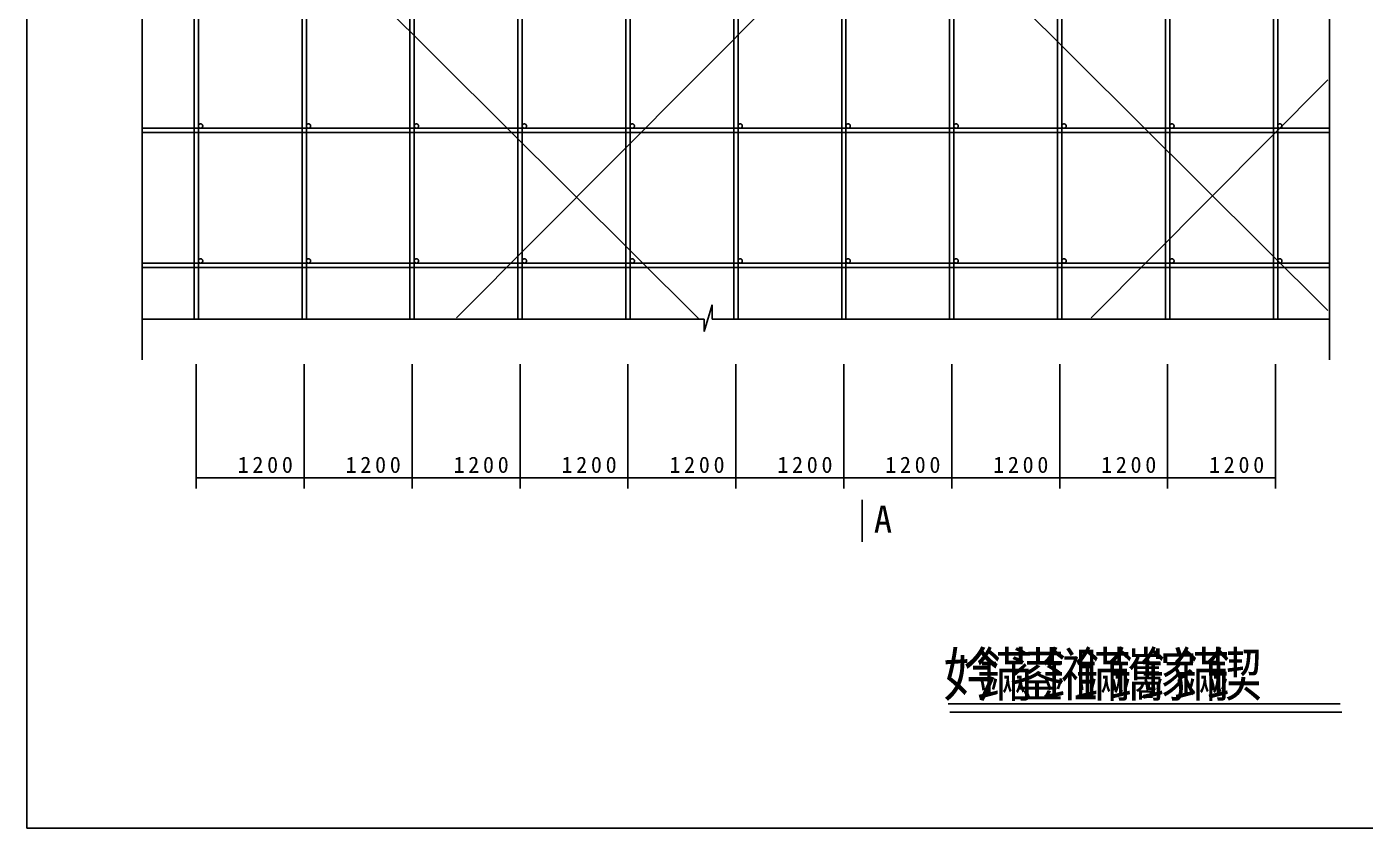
# Model space of a CAD drawing. Header units: metres. Extents: x 0 to 420, y 0 to 297.
# Drawn here: x 0 to 248, y 0 to 148.5 of the extents above; entities that cross this region are included whole.
import ezdxf

# ---------------------------------------------------------------- set-up
doc = ezdxf.new("R2010")
doc.units = ezdxf.units.M
doc.layers.add(' ', color=7, linetype='Continuous')

msp = doc.modelspace()

# ---------------------------------------------------------------- linework, layer by layer
at = {"layer": ' '}
for p, q in [((31.01, 212.64), (31.01, 94.31)), ((31.81, 212.64), (31.81, 94.31)), ((51.01, 212.64), (51.01, 94.31)), ((51.81, 212.64), (51.81, 94.31)), ((71.01, 212.64), (71.01, 94.31)), ((71.81, 212.64), (71.81, 94.31)), ((197.48, 212.93), (79.66, 94.59)), ((91.01, 212.64), (91.01, 94.31)), ((91.81, 212.64), (91.81, 94.31)), ((111.01, 212.64), (111.01, 94.31)), ((111.81, 212.64), (111.81, 94.31)), ((124.15, 212.36), (241.12, 95.9)), ((131.01, 212.64), (131.01, 94.31)), ((131.81, 212.64), (131.81, 94.31)), ((151.01, 212.64), (151.01, 94.31)), ((151.81, 212.64), (151.81, 94.31)), ((171.01, 212.64), (171.01, 94.31)), ((171.81, 212.64), (171.81, 94.31)), ((191.01, 212.64), (191.01, 94.31)), ((191.81, 212.64), (191.81, 94.31)), ((211.01, 212.64), (211.01, 94.31)), ((211.81, 212.64), (211.81, 94.31)), ((231.01, 212.64), (231.01, 94.31)), ((231.81, 212.64), (231.81, 94.31)), ((21.41, 195.51), (21.41, 86.8)), ((23.26, 195.22), (124.61, 94.31)), ((241.41, 195.51), (241.41, 86.8)), ((241.12, 138.65), (197.26, 94.59)), ((21.41, 129.71), (241.41, 129.71)), ((21.41, 128.91), (241.41, 128.91)), ((21.41, 104.71), (241.41, 104.71)), ((21.41, 103.91), (241.41, 103.91)), ((127.04, 97), (125.53, 92.01)), ((127.04, 94.31), (127.04, 97)), ((21.41, 94.31), (125.53, 94.31)), ((125.53, 92.01), (126.23, 94.31)), ((125.53, 92.01), (125.53, 94.31)), ((127.04, 94.31), (241.41, 94.31)), ((31.41, 85.98), (31.41, 62.94)), ((31.41, 85.87), (31.41, 62.94)), ((31.41, 85.87), (31.41, 62.94)), ((51.41, 85.98), (51.41, 62.94)), ((51.41, 85.98), (51.41, 62.94)), ((51.41, 85.98), (51.41, 62.94)), ((51.41, 85.87), (51.41, 62.94)), ((71.41, 85.98), (71.41, 62.94)), ((71.41, 85.98), (71.41, 62.94)), ((91.41, 85.98), (91.41, 62.94)), ((91.41, 85.98), (91.41, 62.94)), ((111.41, 85.98), (111.41, 62.94)), ((111.41, 85.98), (111.41, 62.94)), ((131.41, 85.98), (131.41, 62.94)), ((131.41, 85.98), (131.41, 62.94)), ((151.41, 85.98), (151.41, 62.94)), ((171.41, 85.98), (171.41, 62.94)), ((171.41, 85.98), (171.41, 62.94)), ((191.41, 85.98), (191.41, 62.94)), ((191.41, 85.98), (191.41, 62.94)), ((211.41, 85.98), (211.41, 62.94)), ((211.41, 85.98), (211.41, 62.94)), ((231.41, 85.98), (231.41, 62.94)), ((31.41, 64.94), (51.41, 64.94)), ((51.41, 64.94), (31.41, 64.94)), ((31.41, 64.94), (51.41, 64.94)), ((51.41, 64.94), (71.41, 64.94)), ((71.41, 64.94), (91.41, 64.94)), ((91.41, 64.94), (111.41, 64.94)), ((111.41, 64.94), (131.41, 64.94)), ((131.41, 64.94), (151.41, 64.94)), ((151.41, 64.94), (171.41, 64.94)), ((171.41, 64.94), (191.41, 64.94)), ((191.41, 64.94), (211.41, 64.94)), ((211.41, 64.94), (231.41, 64.94)), ((154.82, 60.86), (154.82, 53.06))]:
    msp.add_line(p, q, dxfattribs=at)
for points in [[(32.61, 130.11), (32.6, 130.15), (32.6, 130.19), (32.59, 130.23), (32.58, 130.26), (32.56, 130.3), (32.54, 130.33), (32.52, 130.37), (32.49, 130.39), (32.46, 130.42), (32.43, 130.44), (32.39, 130.46), (32.36, 130.48), (32.32, 130.49), (32.28, 130.5), (32.25, 130.51), (32.21, 130.51), (32.17, 130.51), (32.13, 130.5), (32.09, 130.49), (32.05, 130.48), (32.02, 130.46), (31.98, 130.44), (31.95, 130.42), (31.92, 130.39), (31.9, 130.37), (31.87, 130.33), (31.85, 130.3), (31.84, 130.26), (31.82, 130.23), (31.81, 130.19), (31.81, 130.15), (31.81, 130.11), (31.81, 130.07), (31.81, 130.03), (31.82, 130), (31.84, 129.96), (31.85, 129.92), (31.87, 129.89), (31.9, 129.86), (31.92, 129.83), (31.95, 129.8), (31.98, 129.78), (32.02, 129.76), (32.05, 129.74), (32.09, 129.73), (32.13, 129.72), (32.17, 129.71), (32.21, 129.71), (32.25, 129.71), (32.28, 129.72), (32.32, 129.73), (32.36, 129.74), (32.39, 129.76), (32.43, 129.78), (32.46, 129.8), (32.49, 129.83), (32.52, 129.86), (32.54, 129.89), (32.56, 129.92), (32.58, 129.96), (32.59, 130), (32.6, 130.03), (32.6, 130.07), (32.61, 130.11)], [(52.61, 130.11), (52.6, 130.15), (52.6, 130.19), (52.59, 130.23), (52.58, 130.26), (52.56, 130.3), (52.54, 130.33), (52.52, 130.37), (52.49, 130.39), (52.46, 130.42), (52.43, 130.44), (52.39, 130.46), (52.36, 130.48), (52.32, 130.49), (52.28, 130.5), (52.25, 130.51), (52.21, 130.51), (52.17, 130.51), (52.13, 130.5), (52.09, 130.49), (52.05, 130.48), (52.02, 130.46), (51.98, 130.44), (51.95, 130.42), (51.92, 130.39), (51.9, 130.37), (51.87, 130.33), (51.85, 130.3), (51.84, 130.26), (51.82, 130.23), (51.81, 130.19), (51.81, 130.15), (51.81, 130.11), (51.81, 130.07), (51.81, 130.03), (51.82, 130), (51.84, 129.96), (51.85, 129.92), (51.87, 129.89), (51.9, 129.86), (51.92, 129.83), (51.95, 129.8), (51.98, 129.78), (52.02, 129.76), (52.05, 129.74), (52.09, 129.73), (52.13, 129.72), (52.17, 129.71), (52.21, 129.71), (52.25, 129.71), (52.28, 129.72), (52.32, 129.73), (52.36, 129.74), (52.39, 129.76), (52.43, 129.78), (52.46, 129.8), (52.49, 129.83), (52.52, 129.86), (52.54, 129.89), (52.56, 129.92), (52.58, 129.96), (52.59, 130), (52.6, 130.03), (52.6, 130.07), (52.61, 130.11)], [(72.61, 130.11), (72.6, 130.15), (72.6, 130.19), (72.59, 130.23), (72.58, 130.26), (72.56, 130.3), (72.54, 130.33), (72.52, 130.37), (72.49, 130.39), (72.46, 130.42), (72.43, 130.44), (72.39, 130.46), (72.36, 130.48), (72.32, 130.49), (72.28, 130.5), (72.25, 130.51), (72.21, 130.51), (72.17, 130.51), (72.13, 130.5), (72.09, 130.49), (72.05, 130.48), (72.02, 130.46), (71.98, 130.44), (71.95, 130.42), (71.92, 130.39), (71.9, 130.37), (71.87, 130.33), (71.85, 130.3), (71.84, 130.26), (71.82, 130.23), (71.81, 130.19), (71.81, 130.15), (71.81, 130.11), (71.81, 130.07), (71.81, 130.03), (71.82, 130), (71.84, 129.96), (71.85, 129.92), (71.87, 129.89), (71.9, 129.86), (71.92, 129.83), (71.95, 129.8), (71.98, 129.78), (72.02, 129.76), (72.05, 129.74), (72.09, 129.73), (72.13, 129.72), (72.17, 129.71), (72.21, 129.71), (72.25, 129.71), (72.28, 129.72), (72.32, 129.73), (72.36, 129.74), (72.39, 129.76), (72.43, 129.78), (72.46, 129.8), (72.49, 129.83), (72.52, 129.86), (72.54, 129.89), (72.56, 129.92), (72.58, 129.96), (72.59, 130), (72.6, 130.03), (72.6, 130.07), (72.61, 130.11)], [(92.61, 130.11), (92.6, 130.15), (92.6, 130.19), (92.59, 130.23), (92.58, 130.26), (92.56, 130.3), (92.54, 130.33), (92.52, 130.37), (92.49, 130.39), (92.46, 130.42), (92.43, 130.44), (92.39, 130.46), (92.36, 130.48), (92.32, 130.49), (92.28, 130.5), (92.25, 130.51), (92.21, 130.51), (92.17, 130.51), (92.13, 130.5), (92.09, 130.49), (92.05, 130.48), (92.02, 130.46), (91.98, 130.44), (91.95, 130.42), (91.92, 130.39), (91.9, 130.37), (91.87, 130.33), (91.85, 130.3), (91.84, 130.26), (91.82, 130.23), (91.81, 130.19), (91.81, 130.15), (91.81, 130.11), (91.81, 130.07), (91.81, 130.03), (91.82, 130), (91.84, 129.96), (91.85, 129.92), (91.87, 129.89), (91.9, 129.86), (91.92, 129.83), (91.95, 129.8), (91.98, 129.78), (92.02, 129.76), (92.05, 129.74), (92.09, 129.73), (92.13, 129.72), (92.17, 129.71), (92.21, 129.71), (92.25, 129.71), (92.28, 129.72), (92.32, 129.73), (92.36, 129.74), (92.39, 129.76), (92.43, 129.78), (92.46, 129.8), (92.49, 129.83), (92.52, 129.86), (92.54, 129.89), (92.56, 129.92), (92.58, 129.96), (92.59, 130), (92.6, 130.03), (92.6, 130.07), (92.61, 130.11)], [(112.61, 130.11), (112.6, 130.15), (112.6, 130.19), (112.59, 130.23), (112.58, 130.26), (112.56, 130.3), (112.54, 130.33), (112.52, 130.37), (112.49, 130.39), (112.46, 130.42), (112.43, 130.44), (112.39, 130.46), (112.36, 130.48), (112.32, 130.49), (112.28, 130.5), (112.25, 130.51), (112.21, 130.51), (112.17, 130.51), (112.13, 130.5), (112.09, 130.49), (112.05, 130.48), (112.02, 130.46), (111.98, 130.44), (111.95, 130.42), (111.92, 130.39), (111.9, 130.37), (111.87, 130.33), (111.85, 130.3), (111.84, 130.26), (111.82, 130.23), (111.81, 130.19), (111.81, 130.15), (111.81, 130.11), (111.81, 130.07), (111.81, 130.03), (111.82, 130), (111.84, 129.96), (111.85, 129.92), (111.87, 129.89), (111.9, 129.86), (111.92, 129.83), (111.95, 129.8), (111.98, 129.78), (112.02, 129.76), (112.05, 129.74), (112.09, 129.73), (112.13, 129.72), (112.17, 129.71), (112.21, 129.71), (112.25, 129.71), (112.28, 129.72), (112.32, 129.73), (112.36, 129.74), (112.39, 129.76), (112.43, 129.78), (112.46, 129.8), (112.49, 129.83), (112.52, 129.86), (112.54, 129.89), (112.56, 129.92), (112.58, 129.96), (112.59, 130), (112.6, 130.03), (112.6, 130.07), (112.61, 130.11)], [(132.61, 130.11), (132.6, 130.15), (132.6, 130.19), (132.59, 130.23), (132.58, 130.26), (132.56, 130.3), (132.54, 130.33), (132.52, 130.37), (132.49, 130.39), (132.46, 130.42), (132.43, 130.44), (132.39, 130.46), (132.36, 130.48), (132.32, 130.49), (132.28, 130.5), (132.25, 130.51), (132.21, 130.51), (132.17, 130.51), (132.13, 130.5), (132.09, 130.49), (132.05, 130.48), (132.02, 130.46), (131.98, 130.44), (131.95, 130.42), (131.92, 130.39), (131.9, 130.37), (131.87, 130.33), (131.85, 130.3), (131.84, 130.26), (131.82, 130.23), (131.81, 130.19), (131.81, 130.15), (131.81, 130.11), (131.81, 130.07), (131.81, 130.03), (131.82, 130), (131.84, 129.96), (131.85, 129.92), (131.87, 129.89), (131.9, 129.86), (131.92, 129.83), (131.95, 129.8), (131.98, 129.78), (132.02, 129.76), (132.05, 129.74), (132.09, 129.73), (132.13, 129.72), (132.17, 129.71), (132.21, 129.71), (132.25, 129.71), (132.28, 129.72), (132.32, 129.73), (132.36, 129.74), (132.39, 129.76), (132.43, 129.78), (132.46, 129.8), (132.49, 129.83), (132.52, 129.86), (132.54, 129.89), (132.56, 129.92), (132.58, 129.96), (132.59, 130), (132.6, 130.03), (132.6, 130.07), (132.61, 130.11)], [(152.61, 130.11), (152.6, 130.15), (152.6, 130.19), (152.59, 130.23), (152.58, 130.26), (152.56, 130.3), (152.54, 130.33), (152.52, 130.37), (152.49, 130.39), (152.46, 130.42), (152.43, 130.44), (152.39, 130.46), (152.36, 130.48), (152.32, 130.49), (152.28, 130.5), (152.25, 130.51), (152.21, 130.51), (152.17, 130.51), (152.13, 130.5), (152.09, 130.49), (152.05, 130.48), (152.02, 130.46), (151.98, 130.44), (151.95, 130.42), (151.92, 130.39), (151.9, 130.37), (151.87, 130.33), (151.85, 130.3), (151.84, 130.26), (151.82, 130.23), (151.81, 130.19), (151.81, 130.15), (151.81, 130.11), (151.81, 130.07), (151.81, 130.03), (151.82, 130), (151.84, 129.96), (151.85, 129.92), (151.87, 129.89), (151.9, 129.86), (151.92, 129.83), (151.95, 129.8), (151.98, 129.78), (152.02, 129.76), (152.05, 129.74), (152.09, 129.73), (152.13, 129.72), (152.17, 129.71), (152.21, 129.71), (152.25, 129.71), (152.28, 129.72), (152.32, 129.73), (152.36, 129.74), (152.39, 129.76), (152.43, 129.78), (152.46, 129.8), (152.49, 129.83), (152.52, 129.86), (152.54, 129.89), (152.56, 129.92), (152.58, 129.96), (152.59, 130), (152.6, 130.03), (152.6, 130.07), (152.61, 130.11)], [(172.61, 130.11), (172.6, 130.15), (172.6, 130.19), (172.59, 130.23), (172.58, 130.26), (172.56, 130.3), (172.54, 130.33), (172.52, 130.37), (172.49, 130.39), (172.46, 130.42), (172.43, 130.44), (172.39, 130.46), (172.36, 130.48), (172.32, 130.49), (172.28, 130.5), (172.25, 130.51), (172.21, 130.51), (172.17, 130.51), (172.13, 130.5), (172.09, 130.49), (172.05, 130.48), (172.02, 130.46), (171.98, 130.44), (171.95, 130.42), (171.92, 130.39), (171.9, 130.37), (171.87, 130.33), (171.85, 130.3), (171.84, 130.26), (171.82, 130.23), (171.81, 130.19), (171.81, 130.15), (171.81, 130.11), (171.81, 130.07), (171.81, 130.03), (171.82, 130), (171.84, 129.96), (171.85, 129.92), (171.87, 129.89), (171.9, 129.86), (171.92, 129.83), (171.95, 129.8), (171.98, 129.78), (172.02, 129.76), (172.05, 129.74), (172.09, 129.73), (172.13, 129.72), (172.17, 129.71), (172.21, 129.71), (172.25, 129.71), (172.28, 129.72), (172.32, 129.73), (172.36, 129.74), (172.39, 129.76), (172.43, 129.78), (172.46, 129.8), (172.49, 129.83), (172.52, 129.86), (172.54, 129.89), (172.56, 129.92), (172.58, 129.96), (172.59, 130), (172.6, 130.03), (172.6, 130.07), (172.61, 130.11)], [(192.61, 130.11), (192.6, 130.15), (192.6, 130.19), (192.59, 130.23), (192.58, 130.26), (192.56, 130.3), (192.54, 130.33), (192.52, 130.37), (192.49, 130.39), (192.46, 130.42), (192.43, 130.44), (192.39, 130.46), (192.36, 130.48), (192.32, 130.49), (192.28, 130.5), (192.25, 130.51), (192.21, 130.51), (192.17, 130.51), (192.13, 130.5), (192.09, 130.49), (192.05, 130.48), (192.02, 130.46), (191.98, 130.44), (191.95, 130.42), (191.92, 130.39), (191.9, 130.37), (191.87, 130.33), (191.85, 130.3), (191.84, 130.26), (191.82, 130.23), (191.81, 130.19), (191.81, 130.15), (191.81, 130.11), (191.81, 130.07), (191.81, 130.03), (191.82, 130), (191.84, 129.96), (191.85, 129.92), (191.87, 129.89), (191.9, 129.86), (191.92, 129.83), (191.95, 129.8), (191.98, 129.78), (192.02, 129.76), (192.05, 129.74), (192.09, 129.73), (192.13, 129.72), (192.17, 129.71), (192.21, 129.71), (192.25, 129.71), (192.28, 129.72), (192.32, 129.73), (192.36, 129.74), (192.39, 129.76), (192.43, 129.78), (192.46, 129.8), (192.49, 129.83), (192.52, 129.86), (192.54, 129.89), (192.56, 129.92), (192.58, 129.96), (192.59, 130), (192.6, 130.03), (192.6, 130.07), (192.61, 130.11)], [(212.61, 130.11), (212.6, 130.15), (212.6, 130.19), (212.59, 130.23), (212.58, 130.26), (212.56, 130.3), (212.54, 130.33), (212.52, 130.37), (212.49, 130.39), (212.46, 130.42), (212.43, 130.44), (212.39, 130.46), (212.36, 130.48), (212.32, 130.49), (212.28, 130.5), (212.25, 130.51), (212.21, 130.51), (212.17, 130.51), (212.13, 130.5), (212.09, 130.49), (212.05, 130.48), (212.02, 130.46), (211.98, 130.44), (211.95, 130.42), (211.92, 130.39), (211.9, 130.37), (211.87, 130.33), (211.85, 130.3), (211.84, 130.26), (211.82, 130.23), (211.81, 130.19), (211.81, 130.15), (211.81, 130.11), (211.81, 130.07), (211.81, 130.03), (211.82, 130), (211.84, 129.96), (211.85, 129.92), (211.87, 129.89), (211.9, 129.86), (211.92, 129.83), (211.95, 129.8), (211.98, 129.78), (212.02, 129.76), (212.05, 129.74), (212.09, 129.73), (212.13, 129.72), (212.17, 129.71), (212.21, 129.71), (212.25, 129.71), (212.28, 129.72), (212.32, 129.73), (212.36, 129.74), (212.39, 129.76), (212.43, 129.78), (212.46, 129.8), (212.49, 129.83), (212.52, 129.86), (212.54, 129.89), (212.56, 129.92), (212.58, 129.96), (212.59, 130), (212.6, 130.03), (212.6, 130.07), (212.61, 130.11)], [(232.61, 130.11), (232.6, 130.15), (232.6, 130.19), (232.59, 130.23), (232.58, 130.26), (232.56, 130.3), (232.54, 130.33), (232.52, 130.37), (232.49, 130.39), (232.46, 130.42), (232.43, 130.44), (232.39, 130.46), (232.36, 130.48), (232.32, 130.49), (232.28, 130.5), (232.25, 130.51), (232.21, 130.51), (232.17, 130.51), (232.13, 130.5), (232.09, 130.49), (232.05, 130.48), (232.02, 130.46), (231.98, 130.44), (231.95, 130.42), (231.92, 130.39), (231.9, 130.37), (231.87, 130.33), (231.85, 130.3), (231.84, 130.26), (231.82, 130.23), (231.81, 130.19), (231.81, 130.15), (231.81, 130.11), (231.81, 130.07), (231.81, 130.03), (231.82, 130), (231.84, 129.96), (231.85, 129.92), (231.87, 129.89), (231.9, 129.86), (231.92, 129.83), (231.95, 129.8), (231.98, 129.78), (232.02, 129.76), (232.05, 129.74), (232.09, 129.73), (232.13, 129.72), (232.17, 129.71), (232.21, 129.71), (232.25, 129.71), (232.28, 129.72), (232.32, 129.73), (232.36, 129.74), (232.39, 129.76), (232.43, 129.78), (232.46, 129.8), (232.49, 129.83), (232.52, 129.86), (232.54, 129.89), (232.56, 129.92), (232.58, 129.96), (232.59, 130), (232.6, 130.03), (232.6, 130.07), (232.61, 130.11)], [(32.61, 105.11), (32.6, 105.15), (32.6, 105.19), (32.59, 105.23), (32.58, 105.26), (32.56, 105.3), (32.54, 105.33), (32.52, 105.37), (32.49, 105.39), (32.46, 105.42), (32.43, 105.44), (32.39, 105.46), (32.36, 105.48), (32.32, 105.49), (32.28, 105.5), (32.25, 105.51), (32.21, 105.51), (32.17, 105.51), (32.13, 105.5), (32.09, 105.49), (32.05, 105.48), (32.02, 105.46), (31.98, 105.44), (31.95, 105.42), (31.92, 105.39), (31.9, 105.37), (31.87, 105.33), (31.85, 105.3), (31.84, 105.26), (31.82, 105.23), (31.81, 105.19), (31.81, 105.15), (31.81, 105.11), (31.81, 105.07), (31.81, 105.03), (31.82, 105), (31.84, 104.96), (31.85, 104.92), (31.87, 104.89), (31.9, 104.86), (31.92, 104.83), (31.95, 104.8), (31.98, 104.78), (32.02, 104.76), (32.05, 104.74), (32.09, 104.73), (32.13, 104.72), (32.17, 104.71), (32.21, 104.71), (32.25, 104.71), (32.28, 104.72), (32.32, 104.73), (32.36, 104.74), (32.39, 104.76), (32.43, 104.78), (32.46, 104.8), (32.49, 104.83), (32.52, 104.86), (32.54, 104.89), (32.56, 104.92), (32.58, 104.96), (32.59, 105), (32.6, 105.03), (32.6, 105.07), (32.61, 105.11)], [(52.61, 105.11), (52.6, 105.15), (52.6, 105.19), (52.59, 105.23), (52.58, 105.26), (52.56, 105.3), (52.54, 105.33), (52.52, 105.37), (52.49, 105.39), (52.46, 105.42), (52.43, 105.44), (52.39, 105.46), (52.36, 105.48), (52.32, 105.49), (52.28, 105.5), (52.25, 105.51), (52.21, 105.51), (52.17, 105.51), (52.13, 105.5), (52.09, 105.49), (52.05, 105.48), (52.02, 105.46), (51.98, 105.44), (51.95, 105.42), (51.92, 105.39), (51.9, 105.37), (51.87, 105.33), (51.85, 105.3), (51.84, 105.26), (51.82, 105.23), (51.81, 105.19), (51.81, 105.15), (51.81, 105.11), (51.81, 105.07), (51.81, 105.03), (51.82, 105), (51.84, 104.96), (51.85, 104.92), (51.87, 104.89), (51.9, 104.86), (51.92, 104.83), (51.95, 104.8), (51.98, 104.78), (52.02, 104.76), (52.05, 104.74), (52.09, 104.73), (52.13, 104.72), (52.17, 104.71), (52.21, 104.71), (52.25, 104.71), (52.28, 104.72), (52.32, 104.73), (52.36, 104.74), (52.39, 104.76), (52.43, 104.78), (52.46, 104.8), (52.49, 104.83), (52.52, 104.86), (52.54, 104.89), (52.56, 104.92), (52.58, 104.96), (52.59, 105), (52.6, 105.03), (52.6, 105.07), (52.61, 105.11)], [(72.61, 105.11), (72.6, 105.15), (72.6, 105.19), (72.59, 105.23), (72.58, 105.26), (72.56, 105.3), (72.54, 105.33), (72.52, 105.37), (72.49, 105.39), (72.46, 105.42), (72.43, 105.44), (72.39, 105.46), (72.36, 105.48), (72.32, 105.49), (72.28, 105.5), (72.25, 105.51), (72.21, 105.51), (72.17, 105.51), (72.13, 105.5), (72.09, 105.49), (72.05, 105.48), (72.02, 105.46), (71.98, 105.44), (71.95, 105.42), (71.92, 105.39), (71.9, 105.37), (71.87, 105.33), (71.85, 105.3), (71.84, 105.26), (71.82, 105.23), (71.81, 105.19), (71.81, 105.15), (71.81, 105.11), (71.81, 105.07), (71.81, 105.03), (71.82, 105), (71.84, 104.96), (71.85, 104.92), (71.87, 104.89), (71.9, 104.86), (71.92, 104.83), (71.95, 104.8), (71.98, 104.78), (72.02, 104.76), (72.05, 104.74), (72.09, 104.73), (72.13, 104.72), (72.17, 104.71), (72.21, 104.71), (72.25, 104.71), (72.28, 104.72), (72.32, 104.73), (72.36, 104.74), (72.39, 104.76), (72.43, 104.78), (72.46, 104.8), (72.49, 104.83), (72.52, 104.86), (72.54, 104.89), (72.56, 104.92), (72.58, 104.96), (72.59, 105), (72.6, 105.03), (72.6, 105.07), (72.61, 105.11)], [(92.61, 105.11), (92.6, 105.15), (92.6, 105.19), (92.59, 105.23), (92.58, 105.26), (92.56, 105.3), (92.54, 105.33), (92.52, 105.37), (92.49, 105.39), (92.46, 105.42), (92.43, 105.44), (92.39, 105.46), (92.36, 105.48), (92.32, 105.49), (92.28, 105.5), (92.25, 105.51), (92.21, 105.51), (92.17, 105.51), (92.13, 105.5), (92.09, 105.49), (92.05, 105.48), (92.02, 105.46), (91.98, 105.44), (91.95, 105.42), (91.92, 105.39), (91.9, 105.37), (91.87, 105.33), (91.85, 105.3), (91.84, 105.26), (91.82, 105.23), (91.81, 105.19), (91.81, 105.15), (91.81, 105.11), (91.81, 105.07), (91.81, 105.03), (91.82, 105), (91.84, 104.96), (91.85, 104.92), (91.87, 104.89), (91.9, 104.86), (91.92, 104.83), (91.95, 104.8), (91.98, 104.78), (92.02, 104.76), (92.05, 104.74), (92.09, 104.73), (92.13, 104.72), (92.17, 104.71), (92.21, 104.71), (92.25, 104.71), (92.28, 104.72), (92.32, 104.73), (92.36, 104.74), (92.39, 104.76), (92.43, 104.78), (92.46, 104.8), (92.49, 104.83), (92.52, 104.86), (92.54, 104.89), (92.56, 104.92), (92.58, 104.96), (92.59, 105), (92.6, 105.03), (92.6, 105.07), (92.61, 105.11)], [(112.61, 105.11), (112.6, 105.15), (112.6, 105.19), (112.59, 105.23), (112.58, 105.26), (112.56, 105.3), (112.54, 105.33), (112.52, 105.37), (112.49, 105.39), (112.46, 105.42), (112.43, 105.44), (112.39, 105.46), (112.36, 105.48), (112.32, 105.49), (112.28, 105.5), (112.25, 105.51), (112.21, 105.51), (112.17, 105.51), (112.13, 105.5), (112.09, 105.49), (112.05, 105.48), (112.02, 105.46), (111.98, 105.44), (111.95, 105.42), (111.92, 105.39), (111.9, 105.37), (111.87, 105.33), (111.85, 105.3), (111.84, 105.26), (111.82, 105.23), (111.81, 105.19), (111.81, 105.15), (111.81, 105.11), (111.81, 105.07), (111.81, 105.03), (111.82, 105), (111.84, 104.96), (111.85, 104.92), (111.87, 104.89), (111.9, 104.86), (111.92, 104.83), (111.95, 104.8), (111.98, 104.78), (112.02, 104.76), (112.05, 104.74), (112.09, 104.73), (112.13, 104.72), (112.17, 104.71), (112.21, 104.71), (112.25, 104.71), (112.28, 104.72), (112.32, 104.73), (112.36, 104.74), (112.39, 104.76), (112.43, 104.78), (112.46, 104.8), (112.49, 104.83), (112.52, 104.86), (112.54, 104.89), (112.56, 104.92), (112.58, 104.96), (112.59, 105), (112.6, 105.03), (112.6, 105.07), (112.61, 105.11)], [(132.61, 105.11), (132.6, 105.15), (132.6, 105.19), (132.59, 105.23), (132.58, 105.26), (132.56, 105.3), (132.54, 105.33), (132.52, 105.37), (132.49, 105.39), (132.46, 105.42), (132.43, 105.44), (132.39, 105.46), (132.36, 105.48), (132.32, 105.49), (132.28, 105.5), (132.25, 105.51), (132.21, 105.51), (132.17, 105.51), (132.13, 105.5), (132.09, 105.49), (132.05, 105.48), (132.02, 105.46), (131.98, 105.44), (131.95, 105.42), (131.92, 105.39), (131.9, 105.37), (131.87, 105.33), (131.85, 105.3), (131.84, 105.26), (131.82, 105.23), (131.81, 105.19), (131.81, 105.15), (131.81, 105.11), (131.81, 105.07), (131.81, 105.03), (131.82, 105), (131.84, 104.96), (131.85, 104.92), (131.87, 104.89), (131.9, 104.86), (131.92, 104.83), (131.95, 104.8), (131.98, 104.78), (132.02, 104.76), (132.05, 104.74), (132.09, 104.73), (132.13, 104.72), (132.17, 104.71), (132.21, 104.71), (132.25, 104.71), (132.28, 104.72), (132.32, 104.73), (132.36, 104.74), (132.39, 104.76), (132.43, 104.78), (132.46, 104.8), (132.49, 104.83), (132.52, 104.86), (132.54, 104.89), (132.56, 104.92), (132.58, 104.96), (132.59, 105), (132.6, 105.03), (132.6, 105.07), (132.61, 105.11)], [(152.61, 105.11), (152.6, 105.15), (152.6, 105.19), (152.59, 105.23), (152.58, 105.26), (152.56, 105.3), (152.54, 105.33), (152.52, 105.37), (152.49, 105.39), (152.46, 105.42), (152.43, 105.44), (152.39, 105.46), (152.36, 105.48), (152.32, 105.49), (152.28, 105.5), (152.25, 105.51), (152.21, 105.51), (152.17, 105.51), (152.13, 105.5), (152.09, 105.49), (152.05, 105.48), (152.02, 105.46), (151.98, 105.44), (151.95, 105.42), (151.92, 105.39), (151.9, 105.37), (151.87, 105.33), (151.85, 105.3), (151.84, 105.26), (151.82, 105.23), (151.81, 105.19), (151.81, 105.15), (151.81, 105.11), (151.81, 105.07), (151.81, 105.03), (151.82, 105), (151.84, 104.96), (151.85, 104.92), (151.87, 104.89), (151.9, 104.86), (151.92, 104.83), (151.95, 104.8), (151.98, 104.78), (152.02, 104.76), (152.05, 104.74), (152.09, 104.73), (152.13, 104.72), (152.17, 104.71), (152.21, 104.71), (152.25, 104.71), (152.28, 104.72), (152.32, 104.73), (152.36, 104.74), (152.39, 104.76), (152.43, 104.78), (152.46, 104.8), (152.49, 104.83), (152.52, 104.86), (152.54, 104.89), (152.56, 104.92), (152.58, 104.96), (152.59, 105), (152.6, 105.03), (152.6, 105.07), (152.61, 105.11)], [(172.61, 105.11), (172.6, 105.15), (172.6, 105.19), (172.59, 105.23), (172.58, 105.26), (172.56, 105.3), (172.54, 105.33), (172.52, 105.37), (172.49, 105.39), (172.46, 105.42), (172.43, 105.44), (172.39, 105.46), (172.36, 105.48), (172.32, 105.49), (172.28, 105.5), (172.25, 105.51), (172.21, 105.51), (172.17, 105.51), (172.13, 105.5), (172.09, 105.49), (172.05, 105.48), (172.02, 105.46), (171.98, 105.44), (171.95, 105.42), (171.92, 105.39), (171.9, 105.37), (171.87, 105.33), (171.85, 105.3), (171.84, 105.26), (171.82, 105.23), (171.81, 105.19), (171.81, 105.15), (171.81, 105.11), (171.81, 105.07), (171.81, 105.03), (171.82, 105), (171.84, 104.96), (171.85, 104.92), (171.87, 104.89), (171.9, 104.86), (171.92, 104.83), (171.95, 104.8), (171.98, 104.78), (172.02, 104.76), (172.05, 104.74), (172.09, 104.73), (172.13, 104.72), (172.17, 104.71), (172.21, 104.71), (172.25, 104.71), (172.28, 104.72), (172.32, 104.73), (172.36, 104.74), (172.39, 104.76), (172.43, 104.78), (172.46, 104.8), (172.49, 104.83), (172.52, 104.86), (172.54, 104.89), (172.56, 104.92), (172.58, 104.96), (172.59, 105), (172.6, 105.03), (172.6, 105.07), (172.61, 105.11)], [(192.61, 105.11), (192.6, 105.15), (192.6, 105.19), (192.59, 105.23), (192.58, 105.26), (192.56, 105.3), (192.54, 105.33), (192.52, 105.37), (192.49, 105.39), (192.46, 105.42), (192.43, 105.44), (192.39, 105.46), (192.36, 105.48), (192.32, 105.49), (192.28, 105.5), (192.25, 105.51), (192.21, 105.51), (192.17, 105.51), (192.13, 105.5), (192.09, 105.49), (192.05, 105.48), (192.02, 105.46), (191.98, 105.44), (191.95, 105.42), (191.92, 105.39), (191.9, 105.37), (191.87, 105.33), (191.85, 105.3), (191.84, 105.26), (191.82, 105.23), (191.81, 105.19), (191.81, 105.15), (191.81, 105.11), (191.81, 105.07), (191.81, 105.03), (191.82, 105), (191.84, 104.96), (191.85, 104.92), (191.87, 104.89), (191.9, 104.86), (191.92, 104.83), (191.95, 104.8), (191.98, 104.78), (192.02, 104.76), (192.05, 104.74), (192.09, 104.73), (192.13, 104.72), (192.17, 104.71), (192.21, 104.71), (192.25, 104.71), (192.28, 104.72), (192.32, 104.73), (192.36, 104.74), (192.39, 104.76), (192.43, 104.78), (192.46, 104.8), (192.49, 104.83), (192.52, 104.86), (192.54, 104.89), (192.56, 104.92), (192.58, 104.96), (192.59, 105), (192.6, 105.03), (192.6, 105.07), (192.61, 105.11)], [(212.61, 105.11), (212.6, 105.15), (212.6, 105.19), (212.59, 105.23), (212.58, 105.26), (212.56, 105.3), (212.54, 105.33), (212.52, 105.37), (212.49, 105.39), (212.46, 105.42), (212.43, 105.44), (212.39, 105.46), (212.36, 105.48), (212.32, 105.49), (212.28, 105.5), (212.25, 105.51), (212.21, 105.51), (212.17, 105.51), (212.13, 105.5), (212.09, 105.49), (212.05, 105.48), (212.02, 105.46), (211.98, 105.44), (211.95, 105.42), (211.92, 105.39), (211.9, 105.37), (211.87, 105.33), (211.85, 105.3), (211.84, 105.26), (211.82, 105.23), (211.81, 105.19), (211.81, 105.15), (211.81, 105.11), (211.81, 105.07), (211.81, 105.03), (211.82, 105), (211.84, 104.96), (211.85, 104.92), (211.87, 104.89), (211.9, 104.86), (211.92, 104.83), (211.95, 104.8), (211.98, 104.78), (212.02, 104.76), (212.05, 104.74), (212.09, 104.73), (212.13, 104.72), (212.17, 104.71), (212.21, 104.71), (212.25, 104.71), (212.28, 104.72), (212.32, 104.73), (212.36, 104.74), (212.39, 104.76), (212.43, 104.78), (212.46, 104.8), (212.49, 104.83), (212.52, 104.86), (212.54, 104.89), (212.56, 104.92), (212.58, 104.96), (212.59, 105), (212.6, 105.03), (212.6, 105.07), (212.61, 105.11)], [(232.61, 105.11), (232.6, 105.15), (232.6, 105.19), (232.59, 105.23), (232.58, 105.26), (232.56, 105.3), (232.54, 105.33), (232.52, 105.37), (232.49, 105.39), (232.46, 105.42), (232.43, 105.44), (232.39, 105.46), (232.36, 105.48), (232.32, 105.49), (232.28, 105.5), (232.25, 105.51), (232.21, 105.51), (232.17, 105.51), (232.13, 105.5), (232.09, 105.49), (232.05, 105.48), (232.02, 105.46), (231.98, 105.44), (231.95, 105.42), (231.92, 105.39), (231.9, 105.37), (231.87, 105.33), (231.85, 105.3), (231.84, 105.26), (231.82, 105.23), (231.81, 105.19), (231.81, 105.15), (231.81, 105.11), (231.81, 105.07), (231.81, 105.03), (231.82, 105), (231.84, 104.96), (231.85, 104.92), (231.87, 104.89), (231.9, 104.86), (231.92, 104.83), (231.95, 104.8), (231.98, 104.78), (232.02, 104.76), (232.05, 104.74), (232.09, 104.73), (232.13, 104.72), (232.17, 104.71), (232.21, 104.71), (232.25, 104.71), (232.28, 104.72), (232.32, 104.73), (232.36, 104.74), (232.39, 104.76), (232.43, 104.78), (232.46, 104.8), (232.49, 104.83), (232.52, 104.86), (232.54, 104.89), (232.56, 104.92), (232.58, 104.96), (232.59, 105), (232.6, 105.03), (232.6, 105.07), (232.61, 105.11)]]:
    msp.add_lwpolyline(points, dxfattribs=at)
for p, q in [((0, 297), (0, 0)), ((21.41, 104.71), (241.41, 104.71)), ((170.77, 23.03), (243.37, 23.03)), ((171.03, 21.48), (243.68, 21.48)), ((0, 0), (420, 0))]:
    msp.add_line(p, q)

# ---------------------------------------------------------------- texts
for s, height, p in [('1', 3, (39.09, 65.85)), ('1', 3, (39.09, 65.85)), ('1', 3, (39.09, 65.85)), ('2', 3, (41.81, 65.85)), ('2', 3, (41.81, 65.85)), ('2', 3, (41.81, 65.85)), ('0', 3, (44.54, 65.85)), ('0', 3, (44.54, 65.85)), ('0', 3, (44.54, 65.85)), ('0', 3, (47.27, 65.85)), ('0', 3, (47.27, 65.85)), ('0', 3, (47.27, 65.85)), ('1', 3, (59.09, 65.85)), ('2', 3, (61.81, 65.85)), ('0', 3, (64.54, 65.85)), ('0', 3, (67.27, 65.85)), ('1', 3, (79.09, 65.85)), ('2', 3, (81.81, 65.85)), ('0', 3, (84.54, 65.85)), ('0', 3, (87.27, 65.85)), ('1', 3, (99.09, 65.85)), ('2', 3, (101.81, 65.85)), ('0', 3, (104.54, 65.85)), ('0', 3, (107.27, 65.85)), ('1', 3, (119.09, 65.85)), ('2', 3, (121.81, 65.85)), ('0', 3, (124.54, 65.85)), ('0', 3, (127.27, 65.85)), ('1', 3, (139.09, 65.85)), ('2', 3, (141.81, 65.85)), ('0', 3, (144.54, 65.85)), ('0', 3, (147.27, 65.85)), ('1', 3, (159.09, 65.85)), ('2', 3, (161.81, 65.85)), ('0', 3, (164.54, 65.85)), ('0', 3, (167.27, 65.85)), ('1', 3, (179.09, 65.85)), ('2', 3, (181.81, 65.85)), ('0', 3, (184.54, 65.85)), ('0', 3, (187.27, 65.85)), ('1', 3, (199.09, 65.85)), ('2', 3, (201.81, 65.85)), ('0', 3, (204.54, 65.85)), ('0', 3, (207.27, 65.85)), ('1', 3, (219.09, 65.85)), ('2', 3, (221.81, 65.85)), ('0', 3, (224.54, 65.85)), ('0', 3, (227.27, 65.85)), ('A', 5, (156.96, 54.75))]:
    msp.add_text(s, height=height, dxfattribs=at).set_placement(p)
for s, p in [('妗', (169.85, 24.48)), ('鏋', (175.94, 24.48)), ('鍙', (182.03, 24.48)), ('鎺', (188.11, 24.48)), ('鏋', (194.2, 24.48)), ('鑴', (200.29, 24.48)), ('鎵', (206.37, 24.48)), ('鏋', (212.46, 24.48)), ('鍥', (218.55, 24.48))]:
    msp.add_text(s, height=8).set_placement(p)

doc.saveas('drawing.dxf')
